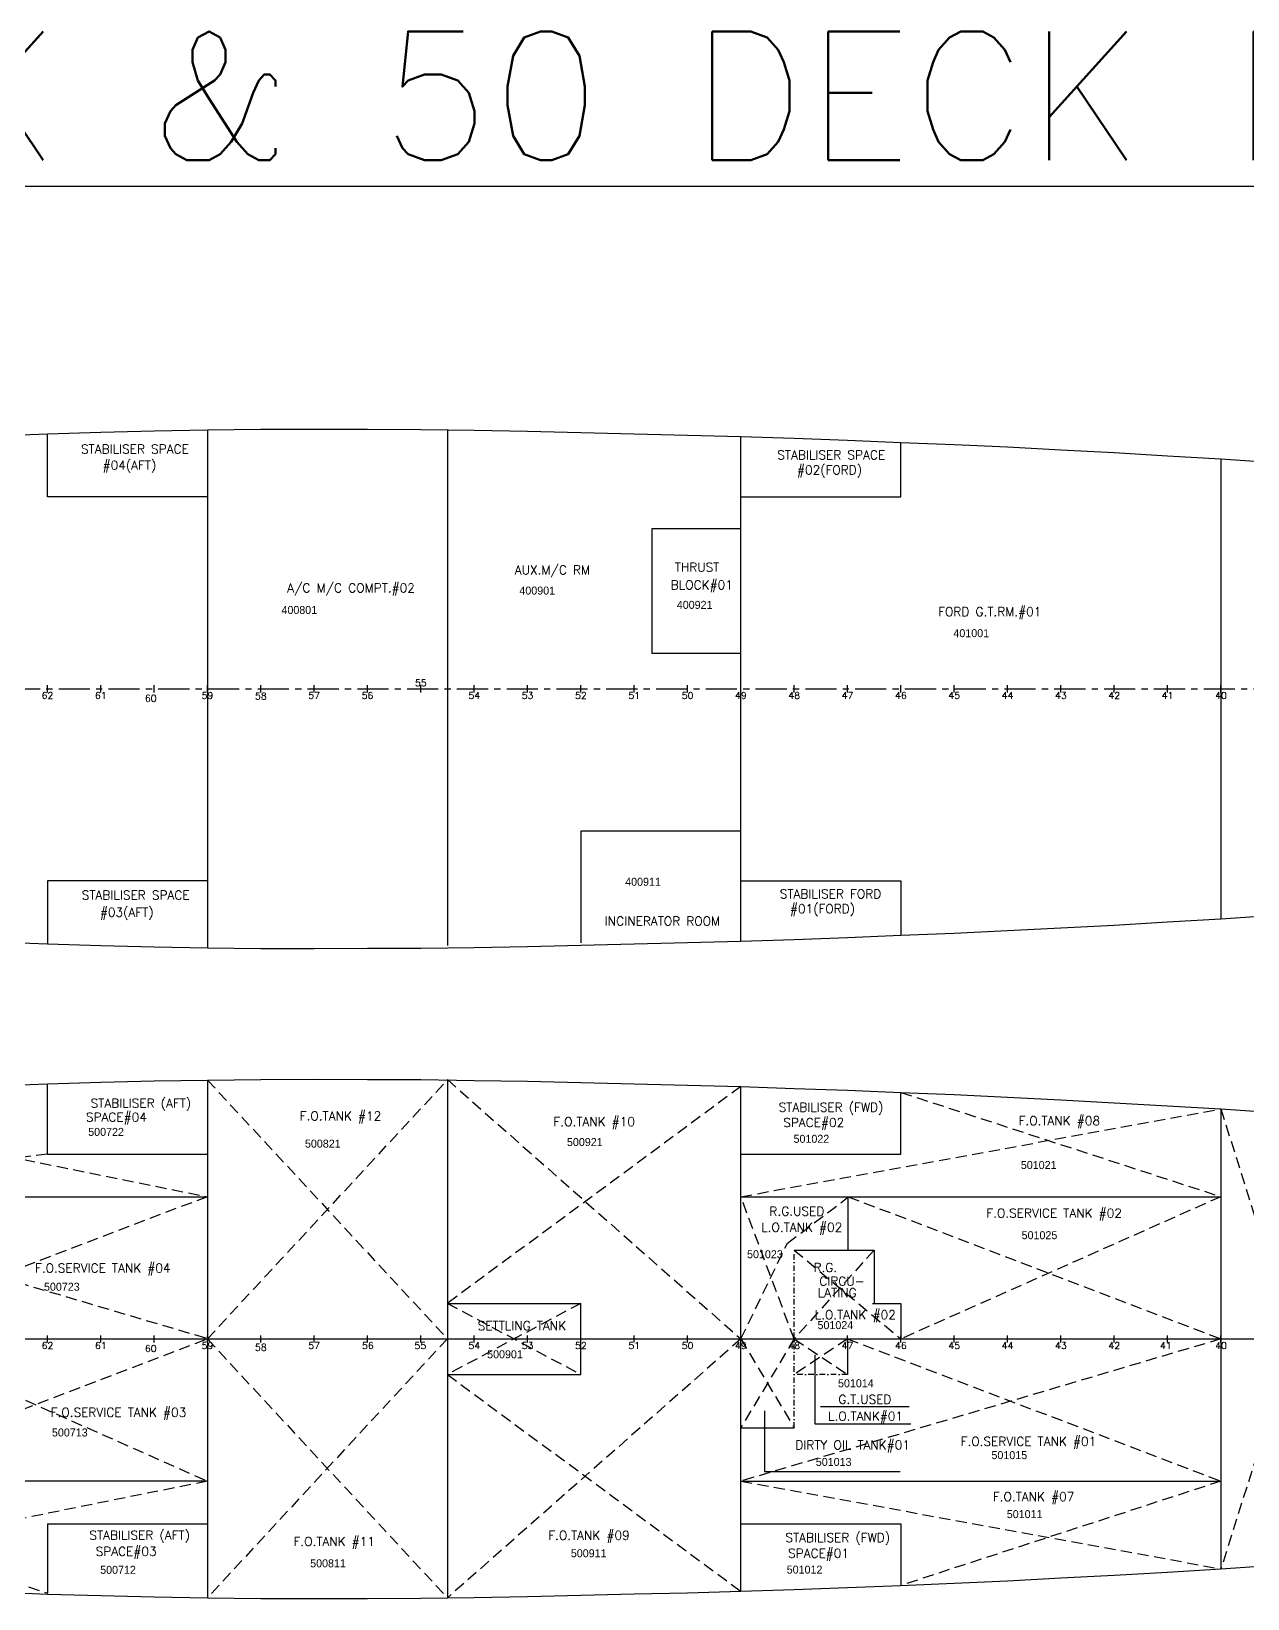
# Model space of a CAD drawing. Header units: millimetres. Extents: x 16781 to 173636, y 7910 to 52409.
# Drawn here: x 78352 to 112558, y 8329 to 52409 of the extents above; entities that cross this region are included whole.
import ezdxf
from ezdxf.enums import TextEntityAlignment as Align

# ---------------------------------------------------------------- set-up
doc = ezdxf.new("R2010")
doc.units = ezdxf.units.MM
doc.header["$LTSCALE"] = 700
doc.header["$MEASUREMENT"] = 0
for name, pattern in [('CENTER', [2, 1.25, -0.25, 0.25, -0.25]), ('DASHDOT2', [0.5, 0.25, -0.125, 0, -0.125]), ('DASHED', [0.75, 0.5, -0.25]), ('DOTDASH1', [1600, 1000, -250, 100, -250])]:
    doc.linetypes.add(name, pattern=pattern)
for name, color, linetype in [('4 DECK', 7, 'Continuous'), ('COMPT.NOS', 4, 'Continuous'), ('COMPTNAME', 7, 'Continuous'), ('HOLD', 7, 'Continuous'), ('MANHOLEPLAN', 3, 'Continuous')]:
    doc.layers.add(name, color=color, linetype=linetype)
doc.styles.add('ROMANS', font='romans.shx', dxfattribs={"height": 150})
doc.styles.add('style1', font='romans.shx', dxfattribs={"height": 250})
doc.dimstyles.new('ISO-25', dxfattribs={"dimtxt": 2.5, "dimasz": 2.5, "dimexe": 1.25, "dimexo": 0.625, "dimtad": 1, "dimdsep": 46, "dimtxsty": 'Standard', "dimcen": 2.5, "dimadec": 0, "dimazin": 0, "dimtfac": 1, "dimtmove": 2, "dimatfit": 3, "dimfxl": 1, "dimtolj": 1, "dimtzin": 0, "dimarcsym": 0})

msp = doc.modelspace()

# ---------------------------------------------------------------- linework, layer by layer
at = {"color": 18, "linetype": 'DOTDASH1', "true_color": 0x000000}
for p, q in [((78803, 39318), (78803, 41093)), ((102804, 39318), (102804, 40850)), ((83303, 39318), (78803, 39318)), ((98304, 39318), (102804, 39318)), ((78803, 28517), (78803, 26742)), ((83303, 28517), (78803, 28517)), ((98304, 28517), (102804, 28517)), ((90052, 15634), (93804, 15634))]:
    msp.add_line(p, q, dxfattribs=at)
at = {"color": 18, "true_color": 0x000000}
for p, q in [((83303, 41198), (83303, 26637)), ((90053, 41209), (90053, 26703)), ((98304, 26821), (98304, 41014)), ((111805, 40385), (111805, 27450)), ((95804, 38418), (95804, 34918)), ((98304, 38418), (95804, 38418)), ((95804, 34918), (98304, 34918)), ((98304, 33818), (98304, 34018)), ((99804, 33818), (99804, 34018)), ((101304, 33818), (101304, 34018)), ((102804, 33818), (102804, 34018)), ((104304, 33818), (104304, 34018)), ((105804, 33818), (105804, 34018)), ((107304, 33818), (107304, 34018)), ((108804, 33818), (108804, 34018)), ((110304, 33818), (110304, 34018)), ((111805, 33818), (111805, 34018)), ((93804, 29917), (93804, 26770)), ((98304, 29917), (93804, 29917)), ((102804, 28517), (102804, 26985)), ((90053, 22926), (90053, 8351)), ((78803, 20834), (78803, 22788)), ((83303, 22914), (83303, 8354)), ((98304, 8538), (98304, 22730)), ((102804, 20834), (102804, 22568)), ((111805, 22101), (111805, 9167)), ((78803, 20834), (83303, 20834)), ((98304, 20834), (102804, 20834)), ((51124, 19634), (83303, 19634)), ((98304, 19634), (111805, 19634)), ((101325, 18134), (101325, 19634)), ((99804, 18134), (102054, 18134)), ((102054, 18134), (102054, 16634)), ((90052, 16634), (93804, 16634)), ((93804, 14634), (93804, 16634)), ((102003, 16634), (102804, 16634)), ((102804, 16634), (102804, 15634)), ((69802, 15634), (90052, 15634)), ((93804, 15634), (115805, 15634)), ((101304, 15634), (101304, 14634)), ((90052, 14634), (93804, 14634)), ((98304, 13134), (99804, 13134)), ((83303, 11634), (51124, 11634)), ((98304, 11634), (111805, 11634)), ((78803, 10434), (78803, 8480)), ((78803, 10434), (83303, 10434)), ((98304, 10434), (102804, 10434)), ((102804, 10434), (102804, 8700))]:
    msp.add_line(p, q, dxfattribs=at)
at = {"color": 18, "linetype": 'Continuous', "true_color": 0x000000}
for p, q in [((78803, 33818), (78803, 34018)), ((80303, 33818), (80303, 34018)), ((81803, 33818), (81803, 34018)), ((83303, 33818), (83303, 34018)), ((84803, 33818), (84803, 34018)), ((86303, 33818), (86303, 34018)), ((87803, 33818), (87803, 34018)), ((89303, 33818), (89303, 34018)), ((90804, 33818), (90804, 34018)), ((92304, 33818), (92304, 34018)), ((93804, 33818), (93804, 34018)), ((95304, 33818), (95304, 34018)), ((96804, 33818), (96804, 34018)), ((78803, 15534), (78803, 15734)), ((80303, 15534), (80303, 15734)), ((81803, 15534), (81803, 15734)), ((83303, 15534), (83303, 15734)), ((84803, 15534), (84803, 15734)), ((86303, 15534), (86303, 15734)), ((87803, 15534), (87803, 15734)), ((89303, 15534), (89303, 15734)), ((90804, 15534), (90804, 15734)), ((92304, 15534), (92304, 15734)), ((93804, 15534), (93804, 15734)), ((95304, 15534), (95304, 15734)), ((96804, 15534), (96804, 15734)), ((98304, 15534), (98304, 15734)), ((99804, 15534), (99804, 15734)), ((101304, 15534), (101304, 15734)), ((102804, 15534), (102804, 15734)), ((104304, 15534), (104304, 15734)), ((105804, 15534), (105804, 15734)), ((107304, 15534), (107304, 15734)), ((108804, 15534), (108804, 15734)), ((110304, 15534), (110304, 15734)), ((111805, 15534), (111805, 15734))]:
    msp.add_line(p, q, dxfattribs=at)
at = {"color": 18, "linetype": 'CENTER', "true_color": 0x000000}
msp.add_line((17521, 33918), (173636, 33918), dxfattribs=at)
at = {"color": 18, "linetype": 'DASHED', "lineweight": -2, "ltscale": 0.9, "true_color": 0x000000, "transparency": 33554534}
for p, q in [((90053, 22926), (98304, 15634)), ((83303, 15634), (90053, 22917)), ((83303, 22914), (90053, 15639)), ((98304, 22730), (90053, 16634)), ((102804, 22567), (111805, 19634)), ((69802, 22361), (83303, 19634)), ((98304, 19634), (111805, 22101)), ((111805, 22101), (115805, 9444)), ((115805, 21824), (111805, 9167)), ((78803, 20834), (69802, 19634)), ((69802, 19634), (83303, 15649)), ((83303, 19634), (72803, 15634)), ((99804, 15634), (98304, 19634)), ((99613, 18324), (101308, 19608)), ((101325, 19634), (111805, 15634)), ((111805, 19634), (102804, 15634)), ((98304, 15634), (99613, 18324)), ((102054, 18134), (99804, 15634)), ((99804, 18134), (102804, 15634)), ((90053, 16634), (93804, 14634)), ((93804, 16634), (90053, 14634)), ((72803, 11634), (83303, 15634)), ((74303, 15634), (83303, 11634)), ((90053, 15639), (83303, 8354)), ((83303, 15634), (90053, 8351)), ((98304, 15634), (90053, 8351)), ((98304, 15634), (99804, 13134)), ((99804, 15634), (98304, 13134)), ((111805, 15634), (98304, 11634)), ((99804, 15634), (101304, 14634)), ((101304, 15634), (99804, 14634)), ((101304, 15634), (111805, 11634)), ((90053, 14634), (98304, 8538)), ((83303, 11634), (69802, 8907)), ((69802, 11634), (78803, 8480)), ((98304, 11634), (111805, 9167)), ((111805, 11634), (102804, 8701))]:
    msp.add_line(p, q, dxfattribs=at)
at = {"color": 18, "linetype": 'DASHDOT2', "ltscale": 0.9, "true_color": 0x000000}
for p, q in [((99804, 13134), (99804, 18134)), ((101304, 14634), (99804, 14634))]:
    msp.add_line(p, q, dxfattribs=at)
at = {"layer": '4 DECK', "color": 18, "true_color": 0x000000}
for points in [[(77303, 41033), (78803, 41093), (80303, 41138), (81803, 41173), (83303, 41198), (84803, 41218), (86303, 41223), (87803, 41216), (89303, 41211), (90804, 41190), (92304, 41163), (93804, 41129), (95304, 41090), (96804, 41056), (98304, 41014), (99804, 40965), (101304, 40912), (102804, 40850), (104304, 40789), (105804, 40719), (107304, 40640), (108804, 40562), (110304, 40474), (111805, 40385), (113305, 40282)], [(77303, 26802), (78803, 26742), (80303, 26697), (81803, 26662), (83303, 26637), (84803, 26617), (86303, 26612), (87803, 26619), (89303, 26624), (90804, 26645), (92304, 26672), (93804, 26706), (95304, 26745), (96804, 26779), (98304, 26821), (99804, 26870), (101304, 26923), (102804, 26985), (104304, 27046), (105804, 27116), (107304, 27195), (108804, 27273), (110304, 27361), (111805, 27450), (113305, 27553)]]:
    msp.add_lwpolyline(points, dxfattribs=at)
at = {"layer": 'COMPTNAME', "color": 18, "true_color": 0x000000}
msp.add_line((100548, 13736), (103041, 13736), dxfattribs=at)
at = {"layer": 'HOLD', "color": 18, "true_color": 0x000000}
for points in [[(77303, 22749), (78803, 22809), (80303, 22854), (81803, 22889), (83303, 22914), (84803, 22934), (86303, 22939), (87803, 22932), (89303, 22927), (90804, 22906), (92304, 22879), (93804, 22845), (95304, 22806), (96804, 22772), (98304, 22730), (99804, 22681), (101304, 22628), (102804, 22567), (104304, 22505), (105804, 22435), (107304, 22356), (108804, 22278), (110304, 22190), (111805, 22101), (113305, 21998)], [(77303, 8519), (78803, 8459), (80303, 8414), (81803, 8379), (83303, 8354), (84803, 8334), (86303, 8329), (87803, 8336), (89303, 8341), (90804, 8362), (92304, 8389), (93804, 8423), (95304, 8462), (96804, 8496), (98304, 8538), (99804, 8587), (101304, 8640), (102804, 8701), (104304, 8763), (105804, 8833), (107304, 8912), (108804, 8990), (110304, 9078), (111805, 9167), (113305, 9270)]]:
    msp.add_lwpolyline(points, dxfattribs=at)
at = {"layer": 'MANHOLEPLAN', "color": 18, "true_color": 0x000000}
msp.add_solid([(94160, 34663), (94160, 34663), (94160, 34663)], dxfattribs=at)

# ---------------------------------------------------------------- texts
at = {"color": 18, "true_color": 0x000000, "style": 'ROMANS'}
for s, p in [('55', (89306, 34085)), ('62', (78806, 33730)), ('61', (80306, 33730)), ('59', (83306, 33730)), ('58', (84806, 33712)), ('57', (86306, 33730)), ('56', (87806, 33730)), ('54', (90807, 33730)), ('53', (92307, 33730)), ('52', (93807, 33730)), ('51', (95307, 33730)), ('50', (96807, 33730)), ('49', (98307, 33730)), ('48', (99807, 33730)), ('47', (101307, 33730)), ('46', (102807, 33730)), ('45', (104307, 33730)), ('44', (105807, 33730)), ('43', (107307, 33730)), ('42', (108807, 33730)), ('41', (110307, 33730)), ('40', (111808, 33730)), ('62', (78806, 15447)), ('61', (80306, 15447)), ('59', (83306, 15447)), ('58', (84806, 15397)), ('57', (86306, 15447)), ('56', (87816, 15447)), ('55', (89292, 15447)), ('54', (90807, 15447)), ('53', (92307, 15447)), ('52', (93807, 15447)), ('51', (95307, 15447)), ('50', (96807, 15447)), ('49', (98307, 15447)), ('48', (99807, 15447)), ('47', (101307, 15447)), ('46', (102807, 15447)), ('45', (104307, 15447)), ('44', (105807, 15447)), ('43', (107307, 15447)), ('42', (108807, 15447)), ('41', (110257, 15447)), ('40', (111808, 15447))]:
    msp.add_text(s, height=192.5, dxfattribs=at).set_placement(p, align=Align.MIDDLE)
for p in [(81711, 33552), (81711, 15268)]:
    msp.add_text('60', height=192.5, dxfattribs=at).set_placement(p, align=Align.CENTER)
at = {"color": 18, "linetype": 'Continuous', "true_color": 0x000000, "insert": (57703, 52409), "char_height": 3626.77, "width": 86555.61, "attachment_point": 1, "style": 'ROMANS'}
msp.add_mtext('{\\L40 DECK & 50 DECK PLAN}', dxfattribs=at)
at = {"layer": 'COMPT.NOS', "color": 18, "linetype": 'ByBlock', "true_color": 0x000000, "char_height": 225, "width": 1831.54, "attachment_point": 1}
for s, insert in [('400901', (92077, 36793)), ('400801', (85386, 36247)), ('400921', (96504, 36391)), ('401001', (104283, 35595)), ('400911', (95052, 28604)), ('500722', (79951, 21569)), ('500821', (86047, 21239)), ('500921', (93415, 21283)), ('501022', (99787, 21374)), ('501021', (106179, 20637)), ('501025', (106201, 18663)), ('501023', (98480, 18128)), ('500723', (78708, 17214)), ('501024', (100461, 16134)), ('500901', (91170, 15314)), ('501014', (101038, 14499)), ('500713', (78932, 13115)), ('501015', (105353, 12478)), ('501013', (100413, 12287)), ('501011', (105784, 10819)), ('500911', (93524, 9718)), ('500811', (86193, 9435)), ('501012', (99595, 9258)), ('500712', (80288, 9252))]:
    msp.add_mtext(s, dxfattribs=dict(at, insert=insert))
at = {"layer": 'COMPTNAME', "color": 18, "linetype": 'Continuous', "true_color": 0x000000, "style": 'style1'}
for s, height, p in [('STABILISER SPACE', 250.01, (82780, 40535)), ('#04(AFT)', 250, (81866, 40082)), ('AUX.M/C RM', 250, (94068, 37137)), ('A/C M/C COMPT.#02', 250.01, (89137, 36630)), ('STABILISER SPACE', 250.01, (82803, 27992)), ('STABILISER FORD', 250.01, (102252, 28025)), ('#03(AFT)', 250, (81790, 27508))]:
    msp.add_text(s, height=height, dxfattribs=at).set_placement(p, align=Align.RIGHT)
at = {"layer": 'COMPTNAME', "color": 18, "true_color": 0x000000, "style": 'style1'}
for s, height, p in [('STABILISER SPACE', 250.01, (102362, 40371)), ('#02(FORD)', 250, (101716, 39949)), ('THRUST', 250, (97700, 37214)), ('BLOCK#01', 250, (98079, 36715)), ('FORD G.T.RM.#01', 250.01, (106758, 35963)), ('#01(FORD)', 250, (101517, 27607)), ('SPACE#04', 250, (81602, 21747)), ('STABILISER (AFT)', 250.01, (82847, 22138)), ('F.O.TANK #12', 250.01, (88193, 21779)), ('STABILISER (FWD)', 250.01, (102315, 22023)), ('F.O.TANK #10', 250.01, (95328, 21619)), ('SPACE#02', 250, (101211, 21595)), ('F.O.TANK #08', 250.01, (108408, 21646)), ('R.G.USED', 250, (100653, 19098)), ('F.O.SERVICE TANK #02', 250.01, (109022, 19046)), ('L.O.TANK #02', 250.01, (101159, 18647)), ('F.O.SERVICE TANK #04', 250.01, (82268, 17501)), ('R.G.', 250, (101012, 17518)), ('CIRCU-', 250, (101784, 17132)), ('LATING', 250, (101560, 16809)), ('L.O.TANK #02', 250.01, (102663, 16188)), ('SETTLING TANK', 250.01, (93392, 15882)), ('F.O.SERVICE TANK #03', 250.01, (82710, 13444)), ('G.T.USED ', 250, (102710, 13808)), ('L.O.TANK#01', 250.01, (102867, 13336)), ('DIRTY OIL TANK#01', 250.01, (103063, 12526)), ('F.O.SERVICE TANK #01', 250.01, (108300, 12626)), ('F.O.TANK #07', 250.01, (107685, 11072)), ('STABILISER (AFT)', 250.01, (82812, 9989)), ('F.O.TANK #09', 250.01, (95181, 9985)), ('STABILISER (FWD)', 250.01, (102503, 9922)), ('SPACE#03', 250, (81875, 9533)), ('F.O.TANK #11', 250.01, (88017, 9811)), ('SPACE#01', 250, (101347, 9479))]:
    msp.add_text(s, height=height, dxfattribs=at).set_placement(p, align=Align.RIGHT)
at = {"layer": 'COMPTNAME', "color": 18, "true_color": 0x000000, "insert": (96100, 27386), "char_height": 250.01, "width": 8457.03, "attachment_point": 5, "style": 'style1'}
msp.add_mtext('INCINERATOR ROOM', dxfattribs=at)

# ---------------------------------------------------------------- leaders
at = {"color": 18, "true_color": 0x000000}
for points in [[(100389, 15184), (100389, 13244), (103082, 13244)], [(98966, 13613), (98966, 11903), (102784, 11903)]]:
    msp.add_leader(points, dimstyle='ISO-25', override={"dimgap": 0.09, "dimtad": 0, "dimarcsym": 1}, dxfattribs=at)

doc.saveas('drawing.dxf')
